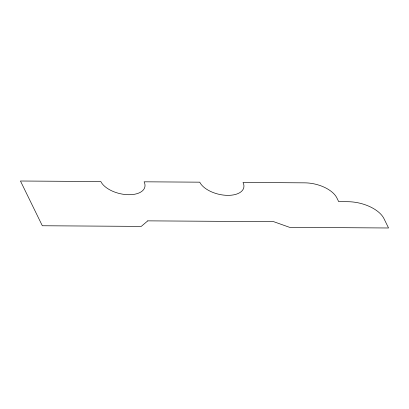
<?xml version="1.0" encoding="UTF-8"?>
<svg xmlns="http://www.w3.org/2000/svg" width="409" height="409" viewBox="0 0 409 409"><rect width="100%" height="100%" fill="white"/><g stroke="black" fill="none" stroke-linecap="round" stroke-linejoin="round"><path stroke-width="0.61" d="M147.787 220.86L141.248 226.392L42.326 225.753L20.45 181.013L100.824 181.535A23.016 12.229 13.5 0 0 128.845 194.72A23.016 12.229 13.5 0 0 144.101 181.811L199.745 182.169A23.016 12.229 13.5 0 0 227.762 195.359A23.016 12.229 13.5 0 0 243.023 182.45L304.848 182.849A26.304 13.978 13.5 0 1 336.868 197.92L338.693 201.647L347.967 201.709A29.591 15.726 13.5 0 1 383.995 218.667L388.55 227.987L289.628 227.348L273.652 221.668L147.787 220.86"/></g></svg>
